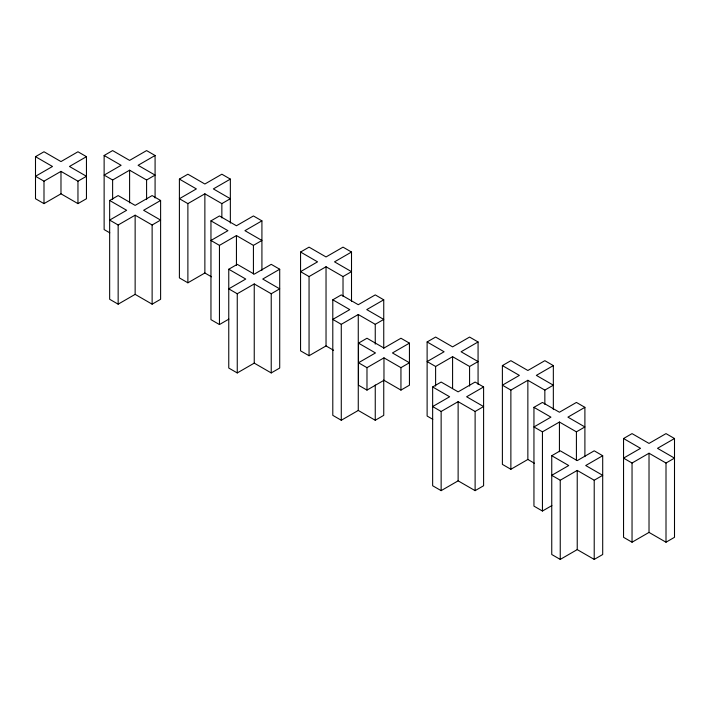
<?xml version="1.0" encoding="UTF-8"?>
<svg xmlns="http://www.w3.org/2000/svg" width="710" height="710" viewBox="0 0 710 710"><rect width="100%" height="100%" fill="white"/><g stroke="black" fill="none" stroke-linecap="round" stroke-linejoin="round"><path stroke-width="1.06" d="M35.5 156.67L43.993 151.771L60.98 161.578L77.958 151.771L86.451 156.67L86.451 198.729L77.958 203.628L60.98 193.821L43.993 203.628L35.5 198.729L35.5 156.67L52.487 166.477L35.5 176.284L43.993 181.183L60.98 171.376L77.958 181.183L86.451 176.284L69.465 166.477L86.451 156.67M109.793 232.836L104.13 229.57L104.13 155.49L112.624 150.591L129.602 160.389L146.588 150.591L155.082 155.49L155.082 197.975M104.13 155.49L121.108 165.297L104.13 175.104L112.624 180.003L129.602 170.196L146.588 180.003L155.082 175.104L138.095 165.297L155.082 155.49M109.659 200.477L118.153 195.578L135.14 205.385L152.126 195.578L160.611 200.477L160.611 299.274L152.126 304.173L135.14 294.366L118.153 304.173L109.659 299.274L109.659 200.477L126.646 210.284L109.659 220.091L118.153 224.999L135.14 215.192L152.126 224.999L160.611 220.091L143.633 210.284L160.611 200.477M211.474 276.811L204.87 272.995L187.884 282.802L179.399 277.903L179.399 179.106L187.884 174.207L204.87 184.014L221.857 174.207L230.351 179.106L230.351 223.1M179.399 179.106L196.377 188.913L179.399 198.72L187.884 203.619L204.87 193.821L221.857 203.619L230.351 198.72L213.364 188.913L230.351 179.106M228.886 319.109L219.452 324.55L210.959 319.651L210.959 220.863L219.452 215.955L236.439 225.762L253.426 215.955L261.919 220.863L261.919 270.35M210.959 220.863L227.945 230.67L210.959 240.468L219.452 245.376L236.439 235.569L253.426 245.376L261.919 240.468L244.932 230.67L261.919 220.863M228.762 269.241L237.255 264.342L254.242 274.149L271.229 264.342L279.713 269.241L279.713 368.037L271.229 372.936L254.242 363.13L237.255 372.936L228.762 368.037L228.762 269.241L245.749 279.048L228.762 288.855L237.255 293.762L254.242 283.956L271.229 293.762L279.713 288.855L262.736 279.048L279.713 269.241M333.585 350.287L326.032 345.93L309.054 355.737L300.561 350.838L300.561 252.041L309.054 247.142L326.032 256.949L343.019 247.142L351.512 252.041L351.512 301.528M300.561 252.041L317.548 261.848L300.561 271.655L309.054 276.563L326.032 266.756L343.019 276.563L351.512 271.655L334.525 261.848L351.512 252.041M383.746 380.063L383.746 415.35L375.253 420.258L358.266 410.451L341.279 420.258L332.795 415.35L332.795 299.806L341.279 294.898L358.266 304.705L375.253 294.898L383.746 299.806L383.746 348.326M332.795 299.806L349.773 309.613L332.795 319.411L341.279 324.319L358.266 314.512L375.253 324.319L383.746 319.411L366.759 309.613L383.746 299.806M358.488 343.143L366.981 338.244L383.968 348.051L400.946 338.244L409.439 343.143L409.439 385.202L400.946 390.101L383.968 380.294L366.981 390.101L358.488 385.202L358.488 343.143L375.475 352.95L358.488 362.757L366.981 367.665L383.968 357.858L400.946 367.665L409.439 362.757L392.452 352.95L409.439 343.143M432.78 419.308L427.118 416.042L427.118 341.963L435.612 337.064L452.589 346.87L469.576 337.064L478.07 341.963L478.07 384.456M427.118 341.963L444.096 351.769L427.118 361.576L435.612 366.475L452.589 356.677L469.576 366.475L478.07 361.576L461.083 351.769L478.07 341.963M432.647 386.959L441.141 382.051L458.127 391.858L475.114 382.051L483.599 386.959L483.599 485.747L475.114 490.646L458.127 480.847L441.141 490.646L432.647 485.747L432.647 386.959L449.634 396.766L432.647 406.564L441.141 411.472L458.127 401.665L475.114 411.472L483.599 406.564L466.621 396.766L483.599 386.959M534.461 463.284L527.858 459.468L510.872 469.274L502.387 464.375L502.387 365.588L510.872 360.68L527.858 370.487L544.845 360.68L553.338 365.588L553.338 409.572M502.387 365.588L519.365 375.386L502.387 385.193L510.872 390.101L527.858 380.294L544.845 390.101L553.338 385.193L536.352 375.386L553.338 365.588M551.874 505.582L542.44 511.031L533.947 506.123L533.947 407.336L542.44 402.437L559.427 412.235L576.413 402.437L584.898 407.336L584.898 456.636M533.947 407.336L550.933 417.143L533.947 426.95L542.44 431.849L559.427 422.042L576.413 431.849L584.898 426.95L567.92 417.143L584.898 407.336M551.75 455.722L560.243 450.814L577.23 460.621L594.217 450.814L602.701 455.722L602.701 554.51L594.217 559.409L577.23 549.611L560.243 559.409L551.75 554.51L551.75 455.722L568.737 465.529L551.75 475.327L560.243 480.235L577.23 470.428L594.217 480.235L602.701 475.327L585.723 465.529L602.701 455.722M623.549 438.523L632.042 433.615L649.02 443.422L666.007 433.615L674.5 438.523L674.5 537.31L666.007 542.209L649.02 532.411L632.042 542.209L623.549 537.31L623.549 438.523L640.535 448.329L623.549 458.127L632.042 463.035L649.02 453.228L666.007 463.035L674.5 458.127L657.513 448.329L674.5 438.523M666.007 463.035L666.007 542.209M649.02 453.228L649.02 532.411M632.042 463.035L632.042 542.209M594.217 480.235L594.217 559.409M577.23 470.428L577.23 549.611M576.413 431.849L576.413 460.444M560.243 480.235L560.243 559.409M559.427 422.042L559.427 451.737M544.845 390.101L544.845 404.398M542.44 431.849L542.44 511.031M527.858 380.294L527.858 459.468M510.872 390.101L510.872 469.274M475.114 411.472L475.114 490.646M469.576 366.475L469.576 386.089M458.127 401.665L458.127 480.847M452.589 356.677L452.589 388.264M441.141 411.472L441.141 490.646M435.612 366.475L435.612 386.089M400.946 367.665L400.946 390.101M383.968 357.858L383.968 380.294M375.253 324.319L375.253 344.164M375.253 384.971L375.253 420.258M366.981 367.665L366.981 390.101M358.266 314.512L358.266 410.451M343.019 276.563L343.019 296.354M341.279 324.319L341.279 420.258M326.032 266.756L326.032 345.93M309.054 276.563L309.054 355.737M271.229 293.762L271.229 372.936M254.242 283.956L254.242 363.13M253.426 245.376L253.426 273.962M237.255 293.762L237.255 372.936M236.439 235.569L236.439 265.265M221.857 203.619L221.857 217.917M219.452 245.376L219.452 324.55M204.87 193.821L204.87 272.995M187.884 203.619L187.884 282.802M152.126 224.999L152.126 304.173M146.588 180.003L146.588 199.608M135.14 215.192L135.14 294.366M129.602 170.196L129.602 202.882M118.153 224.999L118.153 304.173M112.624 180.003L112.624 199.608M77.958 181.183L77.958 203.628M60.98 171.376L60.98 193.821M43.993 181.183L43.993 203.628"/></g></svg>
